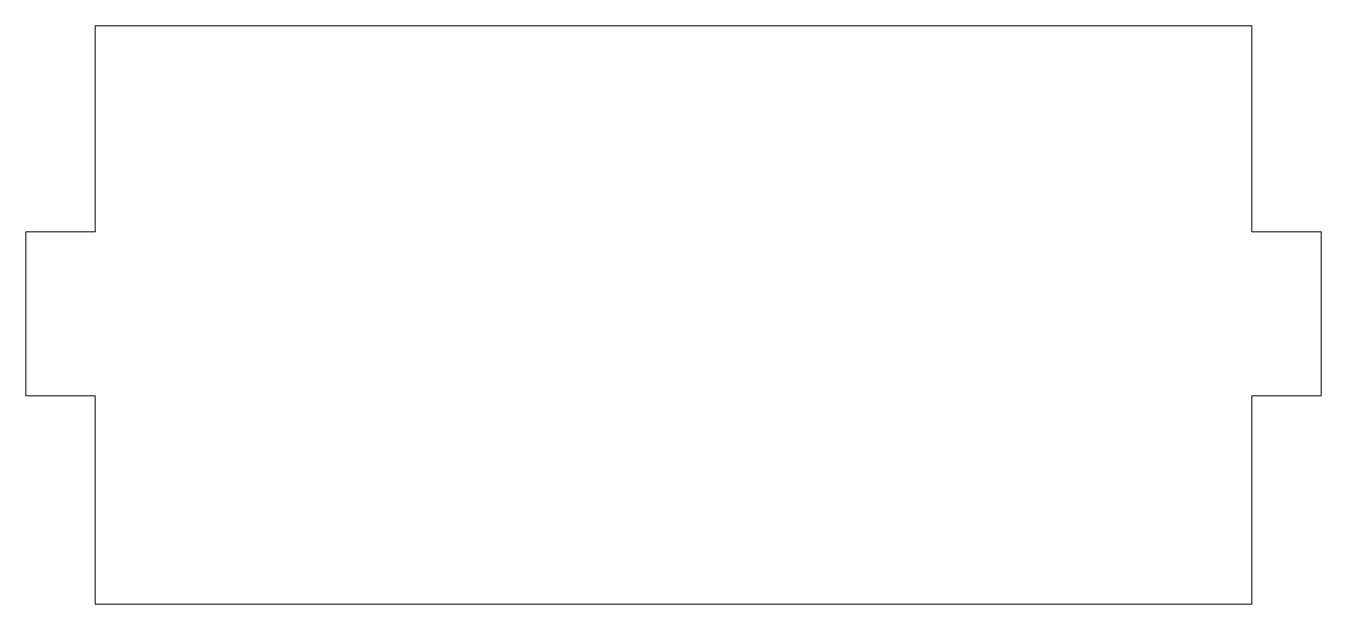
# Model space of a CAD drawing. Header units: millimetres. Extents: x 0 to 56, y 0 to 25.
import ezdxf

# ---------------------------------------------------------------- set-up
doc = ezdxf.new("R2010")
doc.units = ezdxf.units.MM
doc.header["$MEASUREMENT"] = 0
doc.layers.add('Objeto', color=7, linetype='Continuous', lineweight=18)

msp = doc.modelspace()

# ---------------------------------------------------------------- linework, layer by layer
at = {"layer": 'Objeto'}
for p, q in [((3, 25), (3, 16.1)), ((53, 25), (3, 25)), ((53, 16.1), (53, 25)), ((0, 9), (0, 16.1)), ((0, 16.1), (3, 16.1)), ((56, 16.1), (53, 16.1)), ((56, 9), (56, 16.1)), ((0, 9), (3, 9)), ((3, 9), (3, 0)), ((53, 0), (53, 9)), ((53, 9), (56, 9)), ((3, 0), (53, 0))]:
    msp.add_line(p, q, dxfattribs=at)

doc.saveas('drawing.dxf')
